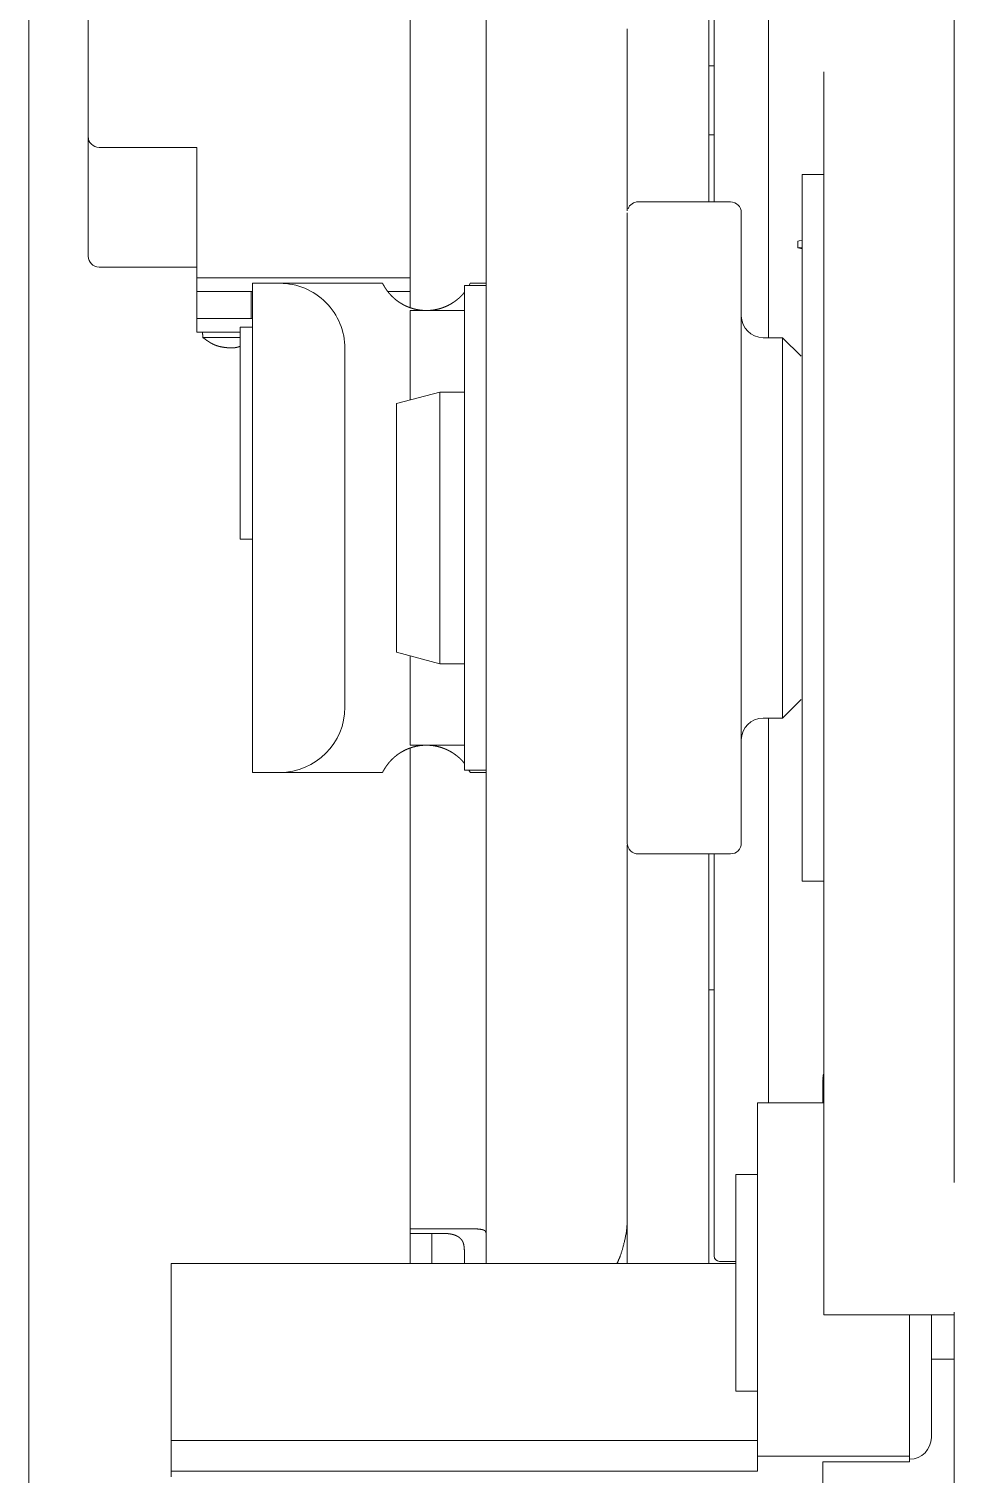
# Model space of a CAD drawing. Header units: millimetres. Extents: x -5 to 111, y -3 to 86.
# Drawn here: x 20.4675 to 20.5527, y 19.0544 to 19.1874 of the extents above; entities that cross this region are included whole.
import ezdxf

# ---------------------------------------------------------------- set-up
doc = ezdxf.new("R2010")
doc.units = ezdxf.units.MM
doc.layers.add('A1I6----E-', color=3, linetype='Continuous', lineweight=25)

# ---------------------------------------------------------------- blocks, each defined once
blk = doc.blocks.new('Gruppe-454')
at = {"layer": 'A1I6----E-', "linetype": 'Continuous', "lineweight": 9}
for p, q in [((-30.3274850868228, -23.32110285796175), (-30.3274850868228, -23.36610285796176)), ((-30.29083939012356, -23.32870890705353), (-30.29083939012357, -23.37275842993974)), ((-30.27033939012356, -23.37210440554046), (-30.27033939012356, -23.33384580237654)), ((-30.26983939012356, -23.3351059992235), (-30.26983939012356, -23.3683312361891)), ((-30.26483939012357, -23.33510599922351), (-30.26483939012357, -23.3683312361891)), ((-30.29783939012356, -23.34091903447031), (-30.29783939012356, -23.38181153478423)), ((-30.24774458999194, -23.35353803733355), (-30.24774458999194, -23.37062695001017)), ((-30.27783939012356, -23.3729293439545), (-30.27783939012356, -23.35619113237896)), ((-30.27033939012356, -23.35960285796175), (-30.26983939012356, -23.35960285796175)), ((-30.25974458999194, -23.45381537708744), (-30.25974458999195, -23.3601469183267)), ((-30.3274850868228, -23.37110285796176), (-30.3274850868228, -23.36610285796176)), ((-30.27033939012356, -23.36592384516336), (-30.26983939012356, -23.36592384516336)), ((-30.3264850868228, -23.36710285796176), (-30.31748508682281, -23.36710285796175)), ((-30.31748508682281, -23.36710285796175), (-30.31748508682281, -23.37910285796175)), ((-30.26983939012356, -23.3683312361891), (-30.26983939012356, -23.37001322870641)), ((-30.26483939012357, -23.3683312361891), (-30.26483939012357, -23.37001322870641)), ((-30.26983939012356, -23.37001322870641), (-30.26983939012356, -23.37210440554046)), ((-30.26483939012357, -23.37001322870641), (-30.26483939012356, -23.38460285796175)), ((-30.25974458999195, -23.36960285796176), (-30.26174458999195, -23.36960285796176)), ((-30.26174458999195, -23.36960285796176), (-30.26174458999195, -23.43460285796176)), ((-30.3274850868228, -23.37710285796176), (-30.3274850868228, -23.37110285796176)), ((-30.24774458999194, -23.37062695001017), (-30.24774458999194, -23.44811311866813)), ((-30.29083939012357, -23.37275842993974), (-30.29083939012356, -23.43144728598377)), ((-30.27683939012356, -23.37210440554046), (-30.27683939012356, -23.37210435395451)), ((-30.26833939012356, -23.37210440554046), (-30.27683939012356, -23.37210440554046)), ((-30.27783939012356, -23.43110275562811), (-30.27783939012356, -23.3731043539545)), ((-30.26733939012356, -23.43110275562811), (-30.26733939012356, -23.37310435395451)), ((-30.26213939012356, -23.37573705075821), (-30.26213939012356, -23.37633674909179)), ((-30.3264850868228, -23.37810285796176), (-30.31748508682281, -23.37810285796175)), ((-30.31748508682281, -23.37910285796175), (-30.29783939012356, -23.37910285796175)), ((-30.31748508682281, -23.38035285796175), (-30.3174850868228, -23.37910285796175)), ((-30.31233939012356, -23.42460285796176), (-30.31233939012356, -23.37960285796176)), ((-30.30983939012356, -23.37960285796176), (-30.31233939012356, -23.37960285796176)), ((-30.30037051899771, -23.37960285796176), (-30.30983939012356, -23.37960285796176)), ((-30.29230826124941, -23.37960285796176), (-30.29241548439891, -23.37980285796176)), ((-30.29083939012356, -23.37960285796176), (-30.29230826124941, -23.37960285796176)), ((-30.3174850868228, -23.38285285796175), (-30.31748508682281, -23.38035285796175)), ((-30.31248508682281, -23.38035285796176), (-30.31748508682281, -23.38035285796175)), ((-30.31233939012356, -23.38035285796176), (-30.31248508682281, -23.38035285796176)), ((-30.31248508682281, -23.38285285796175), (-30.31248508682281, -23.38035285796176)), ((-30.29783939012356, -23.38035285796176), (-30.29988620339288, -23.38035285796176)), ((-30.29083939012356, -23.37980285796176), (-30.29283939012356, -23.37980285796176)), ((-30.29283939012356, -23.37980285796176), (-30.29283939012356, -23.42440285796176)), ((-30.29783939012356, -23.38210285796175), (-30.29783939012356, -23.3903397182407)), ((-30.29783939012356, -23.38210285796175), (-30.29283939012356, -23.38210285796175)), ((-30.3174850868228, -23.38285285796175), (-30.31248508682281, -23.38285285796175)), ((-30.3174850868228, -23.38285285796175), (-30.3174850868228, -23.38410285796175)), ((-30.31248508682281, -23.38285285796175), (-30.31233939012356, -23.38285285796175)), ((-30.3134850868228, -23.38410285796176), (-30.3174850868228, -23.38410285796175)), ((-30.3169600868228, -23.38410285796218), (-30.3169600868228, -23.38431131052935)), ((-30.3169600868228, -23.38431131052935), (-30.31692836331146, -23.38431131052935)), ((-30.31692836331146, -23.38431131052935), (-30.31692836331146, -23.38458131052935)), ((-30.31692836331146, -23.38458131052935), (-30.3134850868228, -23.38458131052935)), ((-30.3134850868228, -23.38362285453225), (-30.31233939012356, -23.38362285453225)), ((-30.3134850868228, -23.38362285453225), (-30.3134850868228, -23.39614280631652)), ((-30.26353939012433, -23.38460285796175), (-30.26533939012356, -23.38460285796175)), ((-30.2618393901228, -23.38630285796099), (-30.26353939012433, -23.38460285796252)), ((-30.26353939012433, -23.38460285796252), (-30.26353939012433, -23.419602857961)), ((-30.30383939012356, -23.38560285796176), (-30.30383939012356, -23.41860285796175)), ((-30.29508939012356, -23.38960285796239), (-30.29908939012372, -23.39067465473088)), ((-30.29283939012356, -23.38960285796175), (-30.29508939012356, -23.38960285796175)), ((-30.29508939012356, -23.38960285796239), (-30.29508939012356, -23.41460285796111)), ((-30.29908939012372, -23.39067465473088), (-30.29908939012372, -23.41353106119263)), ((-30.3134850868228, -23.4031367939357), (-30.3134850868228, -23.39614280631652)), ((-30.3134850868228, -23.4031367939357), (-30.31233939012356, -23.4031367939357)), ((-30.29908939012372, -23.41353106119263), (-30.29508939012356, -23.41460285796111)), ((-30.29783939012356, -23.41386599768281), (-30.29783939012356, -23.42210285796176)), ((-30.29508939012356, -23.41460285796176), (-30.29283939012356, -23.41460285796176)), ((-30.26353939012433, -23.419602857961), (-30.2618393901228, -23.41790285796252)), ((-30.26533939012356, -23.41960285796176), (-30.26353939012433, -23.41960285796176)), ((-30.26483939012356, -23.41960285796176), (-30.26483939012356, -23.43408867524702)), ((-30.29283939012357, -23.42210285796176), (-30.29783939012356, -23.42210285796176)), ((-30.29783939012356, -23.42238277025553), (-30.29783939012356, -23.46660285796176)), ((-30.30983939012356, -23.42460285796175), (-30.31233939012356, -23.42460285796176)), ((-30.30983939012356, -23.42460285796175), (-30.30037051899771, -23.42460285796176)), ((-30.29283939012356, -23.42440285796176), (-30.29083939012356, -23.42440285796176)), ((-30.29083939012356, -23.42460285796176), (-30.29230826124941, -23.42460285796176)), ((-30.29083939012356, -23.43144728598377), (-30.29083939012356, -23.46473947815138)), ((-30.27783939012356, -23.4476755878997), (-30.27783939012356, -23.43127776562811)), ((-30.27683939012356, -23.43210275209937), (-30.26833939012356, -23.43210275209937)), ((-30.27033939012356, -23.46978781297405), (-30.27033939012356, -23.43210275209937)), ((-30.26983939012356, -23.43210275209937), (-30.26983939012356, -23.43408867524702)), ((-30.26983939012356, -23.43408867524702), (-30.26983939012356, -23.43576620305121)), ((-30.26483939012356, -23.43408867524702), (-30.26483939012356, -23.43576620305121)), ((-30.26174458999195, -23.43460285796176), (-30.25974458999194, -23.43460285796176)), ((-30.26983939012356, -23.43576620305121), (-30.26983939012356, -23.46909971557437)), ((-30.26483939012356, -23.43576620305121), (-30.26483939012356, -23.45502168927184)), ((-30.26983939012356, -23.44460285796175), (-30.27033939012356, -23.44460285796175)), ((-30.27783939012356, -23.46978781297405), (-30.27783939012356, -23.44767561774517)), ((-30.24774458999194, -23.44811311866813), (-30.24774458999194, -23.46235508760391)), ((-30.25983939012356, -23.45502168927184), (-30.25983939012356, -23.45287430452024)), ((-30.25974458999194, -23.45791827772283), (-30.25974458999194, -23.45381537708744)), ((-30.25974458999194, -23.45502168927184), (-30.26583939012356, -23.45502168927184)), ((-30.26583939012356, -23.45502168927184), (-30.26583939012356, -23.48751494652985)), ((-30.25974458999194, -23.46064936855118), (-30.25974458999194, -23.45791827772283)), ((-30.25974458999194, -23.46235508760391), (-30.25974458999194, -23.46064936855118)), ((-30.26583939012356, -23.46159988224633), (-30.26783939012356, -23.46159988224633)), ((-30.26783939012356, -23.46159988224633), (-30.26783939012356, -23.48153064064663)), ((-30.25974458999194, -23.46235508760391), (-30.25974458999194, -23.47427058356723)), ((-30.29083939012356, -23.4670202822668), (-30.29083939012356, -23.46473947815138)), ((-30.29783939012356, -23.4670202822668), (-30.29783939012356, -23.46660285796176)), ((-30.29783939012356, -23.46660285796176), (-30.29283939012356, -23.46660285796176)), ((-30.29483939012356, -23.4670202822668), (-30.29783939012356, -23.4670202822668)), ((-30.29783939012356, -23.4670202822668), (-30.29783939012356, -23.46978781297405)), ((-30.29583939012356, -23.4670202822668), (-30.29583939012356, -23.46978781297405)), ((-30.29083939012356, -23.46978781297405), (-30.29083939012356, -23.4670202822668)), ((-30.29283939012356, -23.46978781297405), (-30.29283939012356, -23.46860285796176)), ((-30.26783939012356, -23.46978781297405), (-30.31983939012356, -23.46978781297405)), ((-30.31983939012356, -23.46978781297405), (-30.31983939012356, -23.48448306953231)), ((-30.26933939012356, -23.46959967607754), (-30.26783939012356, -23.46959967607754)), ((-30.26933939012356, -23.46959967607754), (-30.26933939012356, -23.46959971557437)), ((-30.25974458999194, -23.47427058356723), (-30.25974458999194, -23.47450457761166)), ((-30.25974458999194, -23.47450457761166), (-30.24774458999194, -23.47450457761166)), ((-30.25183939012356, -23.48751494652985), (-30.25183939012356, -23.47450457761166)), ((-30.24983939012356, -23.48394391113767), (-30.24983939012356, -23.47450457761166)), ((-30.24774458999194, -23.47427058356723), (-30.24774458999194, -23.48861162756706)), ((-30.24983939012356, -23.47859988224632), (-30.24774458999194, -23.47859988224632)), ((-30.26583939012356, -23.48153064064663), (-30.26783939012356, -23.48153064064663)), ((-30.31983939012356, -23.48607149636836), (-30.31983939012356, -23.48448306953231)), ((-30.31983939012356, -23.48607149636836), (-30.31983939012356, -23.48891153390176)), ((-30.26583939012356, -23.48607149636836), (-30.31983939012356, -23.48607149636836)), ((-30.26583939012356, -23.48751494652985), (-30.26583939012356, -23.48891153390176)), ((-30.25183939012356, -23.48751494652985), (-30.26583939012356, -23.48751494652985)), ((-30.25983939012356, -23.48803866679432), (-30.25183939012356, -23.48803866679432)), ((-30.25983939012356, -23.49200599783972), (-30.25983939012356, -23.48803866679432)), ((-30.25183939012356, -23.48803866679432), (-30.25183939012356, -23.48751494652985)), ((-30.24774458999194, -23.48861162756706), (-30.24774458999194, -23.50148130001132)), ((-30.31983939012356, -23.48891153390176), (-30.31983939012356, -23.48943525416622)), ((-30.31983939012356, -23.48891153390176), (-30.26583939012356, -23.48891153390176))]:
    blk.add_line(p, q, dxfattribs=at)
for points in [[(-30.26213939012356, -23.37573705075821), (-30.26202101945038, -23.37569553824403), (-30.26174458999195, -23.37566196447911)], [(-30.26174458999195, -23.3764118353709), (-30.26187131558619, -23.37639889725788), (-30.2621317492146, -23.37634733635064), (-30.26202101945038, -23.37629523657761), (-30.26174458999195, -23.37626166281268)], [(-30.24983939012356, -23.48576354556383), (-30.24983939012356, -23.48394789969355), (-30.24983939012356, -23.48394391113767)]]:
    blk.add_lwpolyline(points, dxfattribs=at)
at = {"layer": 'A1I6----E-', "linetype": 'Continuous', "lineweight": 9, "flags": 128}
for points in [[(-30.2924190494372, -23.42440285796176), (-30.2923919441673, -23.42444897340939, -0.009145343727106013), (-30.29233648839384, -23.42454740047476), (-30.29231240036906, -23.42459204373684, -0.06384758726439504), (-30.29230829070256, -23.42460272561972), (-30.29230826124941, -23.42460285796176)], [(-30.25974458999194, -23.45230956095548, 0.1063128790731626), (-30.25981705174448, -23.45257445339463), (-30.25981717804785, -23.45257673962826, 0.04164633377107982), (-30.25980919746551, -23.45286112202071), (-30.25980874681808, -23.45286515422945), (-30.2598077438439, -23.45287504592475)]]:
    blk.add_lwpolyline(points, format="xyb", dxfattribs=at)
at = {"layer": 'A1I6----E-', "linetype": 'Continuous', "lineweight": 9}
for centre, radius, start, end in [((-30.32648508682281, -23.36610285796176), 0.001, 180, 270.0000000004169), ((-30.27683939012356, -23.37310435395451), 0.001, 90, 158.8823656359314), ((-30.26833939012356, -23.37310435395451), 0.001, 2.021876066562612e-08, 90), ((-30.3264850868228, -23.37710285796176), 0.001000000000007276, 180, 270), ((-30.30983939012356, -23.38560285796175), 0.006, 359.9999999999653, 90), ((-30.26533939012356, -23.38260285796176), 0.002000000000007276, 180, 270), ((-30.30983939012356, -23.41860285796175), 0.006, 270, 0), ((-30.26533939012356, -23.42160285796176), 0.002, 90, 180), ((-30.27683939188793, -23.43110275386374), 0.000999998235625491, 180.000101091272, 270.0001010914804), ((-30.26833938835919, -23.43110275386374), 0.0009999982356291288, 269.9998989093534, 359.9998989085196), ((-30.26933939012356, -23.46909971557437), 0.0005, 180, 270), ((-30.25183939012356, -23.48580392843095), 0.002000000000003638, 270, 0)]:
    blk.add_arc(centre, radius, start, end, dxfattribs=at)
for points, weights, knots in [([(-30.29283939012356, -23.38041047634789), (-30.29285487927959, -23.38043357108961), (-30.29288127124593, -23.38047209864222), (-30.29290221160153, -23.38050161401747), (-30.29292315195712, -23.38053112939272), (-30.29294594885958, -23.38055923556832), (-30.29294726885971, -23.38056086298923), (-30.29294858885985, -23.38056249041014), (-30.29297006820077, -23.38058897217138), (-30.29299215933865, -23.38061494576166), (-30.29301425047653, -23.38064091935195), (-30.29303732493435, -23.3806660234385), (-30.29304225686962, -23.38067138918667), (-30.2930471888049, -23.38067675493485), (-30.29308012713327, -23.38071259051775), (-30.2931142170283, -23.38074733244535), (-30.29311557444613, -23.38074871582631), (-30.29311693186395, -23.38075009920727), (-30.29315373659461, -23.38078760789679), (-30.29319161632186, -23.38082403064042), (-30.29319282381715, -23.38082519169132), (-30.29319403131242, -23.3808263527422), (-30.29323432603023, -23.38086509758761), (-30.29327564928638, -23.38090274351475), (-30.29327669118879, -23.38090369269896), (-30.2932777330912, -23.38090464188317), (-30.29332114015217, -23.38094418617873), (-30.29336555430723, -23.38098259590515), (-30.29338451591665, -23.38099899406086), (-30.29340347752607, -23.38101539221657), (-30.29348581489997, -23.38108659825442), (-30.293572558418, -23.38115236530579), (-30.29360240463287, -23.38117499405767), (-30.29363225084774, -23.38119762280955), (-30.29370560970348, -23.38125324190068), (-30.29378166169622, -23.3813051177083), (-30.29378188958575, -23.38130527315398), (-30.29378211747528, -23.38130542859966), (-30.29385771368895, -23.38135699351593), (-30.29393475314045, -23.38140637621555), (-30.29401179259195, -23.38145575891517), (-30.29409127795557, -23.38150109990193), (-30.29409165423432, -23.38150131454332), (-30.29409203051307, -23.38150152918473), (-30.29417226843418, -23.38154729945428), (-30.2942538564293, -23.38159061735604), (-30.29425746443023, -23.38159253296911), (-30.29426107243116, -23.38159444858218), (-30.29434987642814, -23.38164159771008), (-30.29444136021161, -23.38168330990855), (-30.29445738397153, -23.3816906159712), (-30.29447340773145, -23.38169792203385), (-30.29459693903477, -23.38175424635763), (-30.29472376481322, -23.3818026987494), (-30.29472438563669, -23.38180293592817), (-30.29472500646016, -23.38180317310694), (-30.29485219064044, -23.3818517624222), (-30.2949820392274, -23.38189270239947), (-30.29499774147424, -23.38189765316284), (-30.29501344372109, -23.38190260392622), (-30.29511188781435, -23.38193364237673), (-30.29521200170147, -23.38195877869535), (-30.29531211558859, -23.38198391501397), (-30.29541293757661, -23.38200604082785), (-30.29541344294699, -23.38200615173353), (-30.29541394831737, -23.38200626263921), (-30.29551578104614, -23.38202861026445), (-30.29561879213741, -23.38204467376589), (-30.29564138044954, -23.38204819617672), (-30.29566396876166, -23.38205171858756), (-30.29574420059481, -23.38206422990213), (-30.2958248841756, -23.3820733863116), (-30.29590556775639, -23.38208254272108), (-30.29598650280266, -23.38208911526468), (-30.29599878285107, -23.38209011249836), (-30.29601106289948, -23.38209110973203), (-30.29611655804256, -23.382099676743), (-30.29622238338295, -23.3821015783799), (-30.29624004267495, -23.38210189570995), (-30.29625770196694, -23.38210221304001), (-30.2963987825383, -23.38210475216374), (-30.29653974571095, -23.38209846259127), (-30.29668060125483, -23.3820921806104), (-30.29682078735407, -23.38207709402338), (-30.29696092917757, -23.38206201220124), (-30.29709983100236, -23.38203806486056), (-30.2971001391368, -23.3820380117367), (-30.29710044727124, -23.38203795861285), (-30.29723910288691, -23.3820140537198), (-30.29737599315888, -23.38198152869701), (-30.2973766839002, -23.3819813645774), (-30.29737737464154, -23.38198120045779), (-30.29751288343084, -23.38194900367422), (-30.29764616739749, -23.38190857288041), (-30.29765518191928, -23.38190583838592), (-30.29766419644107, -23.38190310389143), (-30.29777945136413, -23.3818681420866), (-30.29789236635006, -23.38182623467627), (-30.29790618751843, -23.3818211050704), (-30.29792000868681, -23.38181597546453), (-30.29800528133597, -23.38178432726594), (-30.29808900759147, -23.38174878929595), (-30.29809743029265, -23.38174521424413), (-30.29810585299382, -23.38174163919232), (-30.29817273384696, -23.38171325132595), (-30.29823854049731, -23.38168245515338), (-30.29830434714765, -23.38165165898081), (-30.29836921215974, -23.38161892597483), (-30.2983803524145, -23.38161330423803), (-30.29839149266926, -23.38160768250123), (-30.29847863819087, -23.38156370602165), (-30.29856313415061, -23.38151483163695), (-30.29857779309447, -23.38150635257045), (-30.29859245203835, -23.38149787350394), (-30.29869954676593, -23.38143592747798), (-30.29880308346202, -23.38136820197782), (-30.29881253792423, -23.38136201761801), (-30.29882199238643, -23.3813558332582), (-30.29890662015811, -23.38130047647765), (-30.29898815611099, -23.38124065907819), (-30.29900120869385, -23.38123108328328), (-30.29901426127671, -23.38122150748836), (-30.29906969206387, -23.38118084167873), (-30.29912359715231, -23.38113817410699), (-30.29917750224074, -23.38109550653525), (-30.29923028999291, -23.38105146413002), (-30.29923586111621, -23.38104681597472), (-30.29924143223951, -23.38104216781942), (-30.29930536223828, -23.38098882910359), (-30.29936660666203, -23.3809324271186), (-30.29937745907688, -23.38092243277623), (-30.29938831149174, -23.38091243843385), (-30.29946244114379, -23.38084417002236), (-30.29953337371673, -23.38077258544711), (-30.29960430628968, -23.38070100087184), (-30.29967212513065, -23.38062645970114), (-30.29967600581121, -23.3806221943603), (-30.29967988649177, -23.38061792901946), (-30.29974852074102, -23.38054249161569), (-30.29981318899793, -23.38046362794466), (-30.29981909296796, -23.38045642798641), (-30.29982499693799, -23.38044922802816), (-30.29987785725485, -23.38038476427364), (-30.29992811582986, -23.38031825213652), (-30.29993051694767, -23.38031507450013), (-30.29993291806548, -23.38031189686374), (-30.29997837440488, -23.38025173999941), (-30.30002160837551, -23.38018996661597), (-30.30002372014242, -23.3801869492899), (-30.30002583190933, -23.38018393196382), (-30.30006484234614, -23.38012819323253), (-30.30010204580847, -23.3800712325203), (-30.30010319416334, -23.38006947432073), (-30.30010434251821, -23.38006771612116), (-30.30013924927079, -23.38001427180807), (-30.3001727313403, -23.37995992360665), (-30.30017445426159, -23.37995712695536), (-30.30017617718286, -23.37995433030407), (-30.30020621340982, -23.37990557540523), (-30.30023491866203, -23.37985602519245), (-30.30023520286908, -23.37985553460209), (-30.30023548707613, -23.37985504401173), (-30.30026362391423, -23.37980647497967), (-30.30029053353871, -23.37975721541569), (-30.30031744316318, -23.3797079558517), (-30.30034274645107, -23.37965785219758), (-30.30035660992721, -23.37963040079218), (-30.30037047340335, -23.37960294938678), (-30.30037049620053, -23.37960290367427), (-30.30037051899771, -23.37960285796176)], [1, 1, 1, 1, 0.9994813504852386, 1, 1, 1, 0.9999319918875391, 1, 0.9998147421031793, 1, 1, 1, 0.9998669150950068, 1, 1, 1, 0.9998943043642567, 1, 1, 1, 0.9999093703864614, 1, 1, 1, 0.9999165591574418, 1, 1, 1, 0.9994830125351897, 1, 1, 1, 0.9996863055810498, 1, 1, 1, 0.9998978150088104, 1, 0.9996667904730377, 1, 1, 1, 0.9998851924978964, 1, 1, 1, 0.9995455891295503, 1, 1, 1, 0.9995060408529025, 1, 1, 1, 0.9995574601763676, 1, 1, 1, 0.9995585053455117, 1, 0.9998877825074284, 1, 1, 1, 0.9995297732531885, 1, 1, 1, 0.9997827330670225, 1, 0.9998722255959234, 1, 1, 1, 0.9995029363943454, 1, 1, 1, 0.999510434063215, 1, 0.9995096242591676, 1, 0.9994956809471913, 1, 1, 1, 0.9995110199858998, 1, 1, 1, 0.999531130304265, 1, 1, 1, 0.9995370098018743, 1, 1, 1, 0.9997352244549336, 1, 1, 1, 0.9998353256025894, 1, 0.9998901702097726, 1, 1, 1, 0.9995931061721249, 1, 1, 1, 0.9996237684681153, 1, 1, 1, 0.9996398750918338, 1, 1, 1, 0.9998324438413223, 1, 0.9999169871020054, 1, 1, 1, 0.999700694904065, 1, 1, 1, 0.9997388060597406, 1, 0.9997730495170587, 1, 1, 1, 0.9996698428357188, 1, 1, 1, 0.9998027635504348, 1, 1, 1, 0.9998339376599005, 1, 1, 1, 0.9998714870831569, 1, 1, 1, 0.9999126681973501, 1, 1, 1, 0.9999083573300691, 1, 1, 1, 0.9999213266854786, 1, 0.999869350818009, 1, 1, 1, 1, 1], [0, 0, 0, 1, 2, 2, 3, 3, 4, 4, 5, 5, 6, 6, 7, 7, 8, 8, 9, 9, 10, 10, 11, 11, 12, 12, 13, 13, 14, 14, 15, 15, 16, 16, 17, 17, 18, 18, 19, 19, 20, 20, 21, 21, 22, 22, 23, 23, 24, 24, 25, 25, 26, 26, 27, 27, 28, 28, 29, 29, 30, 30, 31, 31, 32, 32, 33, 33, 34, 34, 35, 35, 36, 36, 37, 37, 38, 38, 39, 39, 40, 40, 41, 41, 42, 42, 43, 43, 44, 44, 45, 45, 46, 46, 47, 47, 48, 48, 49, 49, 50, 50, 51, 51, 52, 52, 53, 53, 54, 54, 55, 55, 56, 56, 57, 57, 58, 58, 59, 59, 60, 60, 61, 61, 62, 62, 63, 63, 64, 64, 65, 65, 66, 66, 67, 67, 68, 68, 69, 69, 70, 70, 71, 71, 72, 72, 73, 73, 74, 74, 75, 75, 76, 76, 77, 77, 78, 78, 79, 79, 80, 80, 81, 81, 82, 82, 83, 83, 84, 84, 85, 85, 85]), ([(-30.31692836331146, -23.38458131052935), (-30.31679969202713, -23.38467812655622), (-30.31671163599514, -23.38474302446277), (-30.31668954454886, -23.38475930601195), (-30.31666745310259, -23.38477558756114), (-30.31662357996314, -23.38480792236932), (-30.31657918438611, -23.38483953605189), (-30.31657911548831, -23.38483958511338), (-30.3165790465905, -23.38483963417487), (-30.31653478880908, -23.38487114973445), (-30.3164900434466, -23.3849019691155), (-30.31648996568099, -23.38490202267833), (-30.31648988791538, -23.38490207624115), (-30.31644529808412, -23.38493278849655), (-30.3164001244311, -23.38496263538511), (-30.31640004235522, -23.38496268961384), (-30.31639996027934, -23.38496274384257), (-30.31635495077808, -23.38499248227368), (-30.31630927073061, -23.38502118005673), (-30.31630635254687, -23.38502301336051), (-30.31630343436312, -23.3850248466643), (-30.31626359068315, -23.38504987783977), (-30.31622309017986, -23.3850738317082), (-30.31622302431887, -23.38507387066143), (-30.31622295845788, -23.38507390961466), (-30.31618258967658, -23.38509778557663), (-30.31614169388626, -23.38512074716189), (-30.31610079809595, -23.38514370874716), (-30.31605916071032, -23.38516529643303), (-30.31605397939123, -23.38516798278539), (-30.31604879807215, -23.38517066913774), (-30.31600584042583, -23.38519294133761), (-30.31596208272264, -23.38521359741844), (-30.31591833541789, -23.38523424859063), (-30.31587393032999, -23.38525344457337), (-30.31582953564052, -23.38527263564746), (-30.31578441901539, -23.38529006194697), (-30.31578206512307, -23.38529097113804), (-30.31577971123074, -23.38529188032911), (-30.31572988682096, -23.38531112501077), (-30.31567938213958, -23.38532850622878), (-30.31567933166507, -23.38532852359961), (-30.31567928119057, -23.38532854097045), (-30.31562867556018, -23.38534595693012), (-30.31557749330027, -23.38536159731855), (-30.31557741705137, -23.38536162061886), (-30.31557734080247, -23.38536164391917), (-30.31552600604475, -23.38537733090821), (-30.31547418730362, -23.38539133651575), (-30.31547409068724, -23.38539136262929), (-30.31547399407086, -23.38539138874284), (-30.31542198209698, -23.38540544657747), (-30.31536956802416, -23.38541792187758), (-30.31536945639257, -23.3854179484475), (-30.31536934476097, -23.38541797501741), (-30.31531670742496, -23.38543050345736), (-30.31526373959468, -23.38544155152981), (-30.31526361806978, -23.38544157687757), (-30.31526349654487, -23.38544160222533), (-30.31521028566479, -23.38545270099331), (-30.31515680622615, -23.38546242365003), (-30.31515667962074, -23.38546244666712), (-30.31515655301533, -23.38546246968421), (-30.31510282036587, -23.3854722383751), (-30.31504887222003, -23.3854807367573), (-30.31504874499875, -23.3854807567983), (-30.31504861777747, -23.38548077683931), (-30.31499441518908, -23.38548931530352), (-30.31494004183222, -23.38549668849979), (-30.31493991801308, -23.38549670529004), (-30.31493979419395, -23.38549672208031), (-30.31488517319881, -23.3855041288571), (-30.3148304191447, -23.38551047763728), (-30.31481745283664, -23.38551198109198), (-30.31480448652857, -23.38551348454667), (-30.31475102736453, -23.38551968318323), (-30.31469743127285, -23.38552455804438), (-30.31464383518117, -23.38552943290554), (-30.31460220836033, -23.38553281555957), (-30.31456058539091, -23.38553619790063), (-30.31451889412509, -23.38553859585165), (-30.31447720671068, -23.38554099348969), (-30.31443557633485, -23.3855428256246), (-30.31443553771391, -23.38554282732429), (-30.31443549909297, -23.38554282902398), (-30.31439394595902, -23.3855446577595), (-30.31435235592881, -23.38554518368927), (-30.3143453757115, -23.38554527195812), (-30.31433839549419, -23.38554536022697), (-30.31431076589861, -23.38554570961904), (-30.31428313445724, -23.38554556793367), (-30.31428309543732, -23.38554556773359), (-30.31428305641739, -23.38554556753351), (-30.31425550301587, -23.38554542624831), (-30.31422795728497, -23.38554476096195), (-30.31422791467704, -23.38554475993288), (-30.31422787206911, -23.38554475890381), (-30.31420041155407, -23.3855440956756), (-30.31417297034871, -23.38554287092793), (-30.31417292534735, -23.38554286891944), (-30.31417288034598, -23.38554286691095), (-30.31414552914336, -23.38554164618026), (-30.31411821127776, -23.38553982610149), (-30.3141181651858, -23.38553982303057), (-30.31411811909383, -23.38553981995964), (-30.31409089341216, -23.38553800602271), (-30.31406371770084, -23.38553555473241), (-30.31403654198953, -23.38553310344211), (-30.31400943534219, -23.38552997969763), (-30.31400521919824, -23.38552949383317), (-30.31400100305428, -23.38552900796871), (-30.3139656926891, -23.38552493883551), (-30.31393059558406, -23.38551931985398), (-30.31392636628153, -23.38551864275047), (-30.31392213697899, -23.38551796564697), (-30.31389549847903, -23.38551370087244), (-30.31386899577054, -23.38550866059231), (-30.31386896452458, -23.38550865464997), (-30.31386893327863, -23.38550864870761), (-30.31384249306204, -23.38550362031218), (-30.31381621967825, -23.38549778257993), (-30.31381619652235, -23.38549777743488), (-30.31381617336646, -23.38549777228982), (-30.31378994629445, -23.38549194484768), (-30.31376392099356, -23.38548527385812), (-30.31376390771997, -23.38548527045574), (-30.31376389444637, -23.38548526705335), (-30.31373789569267, -23.38547860286856), (-30.31371213736215, -23.38547106264566), (-30.3136863805972, -23.38546352288105), (-30.31366090656956, -23.38545507699997), (-30.31363542218799, -23.38544662762524), (-30.31361026643934, -23.38543724498452), (-30.31358509877117, -23.38542785839186), (-30.31356030970022, -23.38541751326721), (-30.3135594320493, -23.38541714700064), (-30.31355855439838, -23.38541678073406), (-30.31353201002558, -23.38540570307626), (-30.3135059964426, -23.38539343067918), (-30.31349558176776, -23.38538851736043), (-30.31348516709292, -23.38538360404168), (-30.31348512695786, -23.38538358492697), (-30.3134850868228, -23.38538356581226)], [1, 1, 1, 1, 1, 0.9999666299783241, 1, 1, 1, 0.9999694099185643, 1, 1, 1, 0.9999535334075017, 1, 1, 1, 0.9999341705241258, 1, 1, 1, 0.9999101161716706, 1, 1, 1, 0.9999367039553978, 1, 0.9998614736153506, 1, 1, 1, 0.9998263752545471, 1, 0.9998637764720117, 1, 0.9998057030332503, 1, 1, 1, 0.9998275569284636, 1, 1, 1, 0.9998478910079408, 1, 1, 1, 0.9998671847080467, 1, 1, 1, 0.9998851888901186, 1, 1, 1, 0.9999017630765166, 1, 1, 1, 0.9999168288146699, 1, 1, 1, 0.9999304228381193, 1, 1, 1, 0.9999424140084066, 1, 1, 1, 0.9999532187788432, 1, 1, 1, 0.9999235578608561, 1, 1, 1, 0.9999302056061411, 1, 1, 1, 1, 1, 0.9998772571299746, 1, 1, 1, 0.9999605173587806, 1, 1, 1, 0.9999547815667263, 1, 1, 1, 0.9999477009689421, 1, 1, 1, 0.999939909507542, 1, 1, 1, 0.9999313776124192, 1, 0.9999232765705308, 1, 1, 1, 0.9997578117163309, 1, 1, 1, 0.9998935347986999, 1, 1, 1, 0.999882156273417, 1, 1, 1, 0.9998697157010171, 1, 1, 1, 0.9998567867854304, 1, 0.9998436225856421, 1, 0.9998302222973853, 1, 0.9998159757002183, 1, 1, 1, 0.9997417317141568, 1, 1, 1, 1, 1], [0, 0, 0, 1, 1, 2, 2, 3, 3, 4, 4, 5, 5, 6, 6, 7, 7, 8, 8, 9, 9, 10, 10, 11, 11, 12, 12, 13, 13, 14, 14, 15, 15, 16, 16, 17, 17, 18, 18, 19, 19, 20, 20, 21, 21, 22, 22, 23, 23, 24, 24, 25, 25, 26, 26, 27, 27, 28, 28, 29, 29, 30, 30, 31, 31, 32, 32, 33, 33, 34, 34, 35, 35, 36, 36, 37, 37, 38, 38, 39, 39, 40, 40, 41, 41, 42, 42, 43, 43, 44, 44, 45, 45, 46, 46, 47, 47, 48, 48, 49, 49, 50, 50, 51, 51, 52, 52, 53, 53, 54, 54, 55, 55, 56, 56, 57, 57, 58, 58, 59, 59, 60, 60, 61, 61, 62, 62, 63, 63, 64, 64, 65, 65, 66, 66, 67, 67, 68, 68, 69, 69, 70, 70, 71, 71, 71]), ([(-30.30037051899771, -23.42460285796176), (-30.30036380351194, -23.42458802694039), (-30.30035334047112, -23.42456575196309), (-30.30034287743029, -23.4245434769858), (-30.30033142377266, -23.42452169480126), (-30.30033135544331, -23.42452156485478), (-30.30033128711397, -23.42452143490831), (-30.30031969679764, -23.42449939283082), (-30.30030264146328, -23.4244680725215), (-30.30028904933643, -23.42444387330814), (-30.30027545720958, -23.42441967409478), (-30.30026151627984, -23.42439567412983), (-30.30025893165532, -23.42439122457739), (-30.3002563470308, -23.42438677502495), (-30.30023723685202, -23.42435387595513), (-30.30021778247838, -23.42432119898754), (-30.30019832810473, -23.42428852201995), (-30.30017845774237, -23.42425609632698), (-30.30017246111271, -23.4242463106538), (-30.30016646448306, -23.42423652498062), (-30.30013460086138, -23.42418452794129), (-30.30010088893609, -23.42413370974987), (-30.30009167909881, -23.42411982661297), (-30.30008246926152, -23.42410594347607), (-30.30003033766166, -23.42402735901086), (-30.29997470506227, -23.42395121286347), (-30.29996482527424, -23.42393769007641), (-30.29995494548622, -23.42392416728935), (-30.29990004518454, -23.42384902346164), (-30.29984126895785, -23.42377687089312), (-30.29983852134361, -23.42377349797458), (-30.29983577372936, -23.42377012505603), (-30.29978249273116, -23.42370471832461), (-30.29972724651381, -23.42364096284837), (-30.29967200029646, -23.42357720737212), (-30.29961394503592, -23.4235159987779), (-30.2996071487278, -23.42350883332103), (-30.29960035241969, -23.42350166786415), (-30.29952870454292, -23.42342612835619), (-30.29945351458568, -23.42335411373378), (-30.29945112886077, -23.42335182876004), (-30.29944874313588, -23.42334954378629), (-30.29936878172883, -23.4232729592164), (-30.29928501151525, -23.42320056049903), (-30.29927963964446, -23.42319591783981), (-30.29927426777367, -23.42319127518059), (-30.29919176414188, -23.42311997111122), (-30.29910550669113, -23.42305325700657), (-30.29901924924039, -23.42298654290191), (-30.29893012144668, -23.42292371491488), (-30.29892163977397, -23.422917736012), (-30.29891315810126, -23.42291175710912), (-30.29883248281117, -23.42285488746309), (-30.29874870131339, -23.42280270202737), (-30.29873545285641, -23.42279444988915), (-30.29872220439943, -23.42278619775092), (-30.29866491981561, -23.42275051659165), (-30.29860662775363, -23.42271650623765), (-30.29854833569164, -23.42268249588363), (-30.29848907007088, -23.42265021191135), (-30.29847331261598, -23.42264162829693), (-30.29845755516107, -23.4226330446825), (-30.2983667746305, -23.42258359348137), (-30.29827315693456, -23.42253974997521), (-30.29825231087134, -23.42252998724293), (-30.29823146480811, -23.42252022451066), (-30.29814509990997, -23.42247977767093), (-30.2980568923229, -23.42244352489093), (-30.29804804043671, -23.42243988681972), (-30.29803918855053, -23.42243624874852), (-30.29796868473583, -23.42240727211093), (-30.29789711363973, -23.42238104213539), (-30.29782554254362, -23.42235481215986), (-30.29775320645038, -23.42233077213016), (-30.29774083709482, -23.42232666132376), (-30.29772846773925, -23.42232255051735), (-30.29763139293488, -23.42229028887485), (-30.29753254644231, -23.42226395064927), (-30.29749925841918, -23.42225508086099), (-30.29746597039605, -23.4222462110727), (-30.29736566989446, -23.42221948541793), (-30.29726393222573, -23.42219889663451), (-30.297162194557, -23.42217830785109), (-30.29705987413471, -23.42216084410509), (-30.29705732271087, -23.42216040863564), (-30.29705477128703, -23.42215997316619), (-30.29694734801706, -23.4221416384813), (-30.29683894258396, -23.42213049479807), (-30.29681933825276, -23.42212847954431), (-30.29679973392156, -23.42212646429055), (-30.2966594226916, -23.42211204080776), (-30.29651848316058, -23.42210644378103), (-30.29637750141507, -23.42210084771214), (-30.29623644495449, -23.42210404825708), (-30.29623196956371, -23.42210414980287), (-30.29622749417292, -23.42210425134866), (-30.29609534627942, -23.42210724975987), (-30.29596364500924, -23.42211851171627), (-30.29594724284037, -23.42211991428825), (-30.29593084067149, -23.42212131686022), (-30.29583194373907, -23.42212977367267), (-30.29573366927438, -23.42214371105086), (-30.29572070842724, -23.42214554917055), (-30.2957077475801, -23.42214738729023), (-30.29563539480969, -23.42215764842905), (-30.29556343490077, -23.42217037579578), (-30.29549147499186, -23.42218310316251), (-30.29541995363497, -23.42219810015767), (-30.29540388463304, -23.42220146959519), (-30.29538781563112, -23.42220483903273), (-30.29528415627039, -23.42222657490294), (-30.29518203160336, -23.42225465093376), (-30.29514814319441, -23.42226396750773), (-30.29511425478545, -23.4222732840817), (-30.2950139276589, -23.42230086593415), (-30.29491545303357, -23.42233446711086), (-30.29489861970778, -23.42234021092104), (-30.294881786382, -23.42234595473121), (-30.29481697840825, -23.42236806828758), (-30.29475286789377, -23.42239212914317), (-30.2946887573793, -23.42241618999876), (-30.29462540574866, -23.42244218333893), (-30.29462385338035, -23.42244282027972), (-30.29462230101205, -23.42244345722051), (-30.29455584464479, -23.42247072444225), (-30.29449036702682, -23.42250026478203), (-30.29447614596066, -23.42250668064044), (-30.29446192489451, -23.42251309649886), (-30.29436800514423, -23.42255546855546), (-30.29427676407082, -23.42260333688736), (-30.29426395071689, -23.42261005923131), (-30.29425113736296, -23.42261678157527), (-30.29413944641856, -23.42267537864122), (-30.2940312676458, -23.42274023106076), (-30.29403005088106, -23.42274096050273), (-30.29402883411633, -23.4227416899447), (-30.29392308887303, -23.42280508348031), (-30.29382094006185, -23.42287412272433), (-30.29381959129894, -23.42287503431175), (-30.29381824253603, -23.42287594589918), (-30.29371879125067, -23.42294316196835), (-30.29362293741497, -23.42301541569004), (-30.29361003018549, -23.42302514503848), (-30.29359712295601, -23.42303487438692), (-30.29352708357928, -23.42308766941174), (-30.29345969701327, -23.42314381101537), (-30.29344766990301, -23.42315383113208), (-30.29343564279276, -23.4231638512488), (-30.29339231044725, -23.423199952619), (-30.29334985666791, -23.42323708316865), (-30.29334915556959, -23.42323769635707), (-30.29334845447126, -23.4232383095455), (-30.29330740288856, -23.4232742137183), (-30.29326724045448, -23.42331110980149), (-30.29326641827967, -23.42331186511004), (-30.29326559610487, -23.42331262041859), (-30.29322707802039, -23.42334800588467), (-30.29318947175602, -23.4233843589165), (-30.29318853648336, -23.4233852630211), (-30.2931876012107, -23.42338616712571), (-30.29315186549166, -23.42342071194833), (-30.2931170798227, -23.42345621326691), (-30.29311604161892, -23.42345727282978), (-30.29311500341514, -23.42345833239264), (-30.29308229415374, -23.42349171458548), (-30.29305059288347, -23.42352605546556), (-30.29304601012518, -23.42353101980774), (-30.29304142736689, -23.42353598414991), (-30.29301889161322, -23.42356039634564), (-30.29299720167384, -23.42358556303045), (-30.29297551173447, -23.42361072971526), (-30.29295201594008, -23.42363910392753), (-30.292951648815, -23.42363954727856), (-30.29295128168993, -23.42363999062959), (-30.29292852014568, -23.42366747813979), (-30.29290723277889, -23.42369612249576), (-30.2928859454121, -23.42372476685173), (-30.29285716997851, -23.42376460240062), (-30.29283972397918, -23.42378919236335), (-30.29283955705138, -23.42378942738847), (-30.29283939012357, -23.4237896624136)], [1, 1, 1, 0.9997473125210801, 1, 1, 1, 1, 1, 1, 0.9999738161297865, 1, 1, 1, 1, 1, 0.9999795862719063, 1, 1, 1, 0.999838453901325, 1, 1, 1, 0.9997441208473676, 1, 1, 1, 0.9996539721689508, 1, 1, 1, 0.9998842700761349, 1, 0.9997474473299243, 1, 1, 1, 0.9997119973658409, 1, 1, 1, 0.9996733671152652, 1, 1, 1, 0.9996303393459609, 1, 0.9997546105413695, 1, 1, 1, 0.9995946081464794, 1, 1, 1, 0.9998955247456932, 1, 0.9998921869343236, 1, 1, 1, 0.9995379125379684, 1, 1, 1, 0.9997115306435755, 1, 1, 1, 0.9998131797447334, 1, 0.9998842299173866, 1, 1, 1, 0.9995432761339648, 1, 1, 1, 0.9995390043830193, 1, 0.9998827544347032, 1, 1, 1, 0.9994454138946225, 1, 1, 1, 0.9995079211868827, 1, 0.9995139639779427, 1, 1, 1, 0.9995099143130628, 1, 1, 1, 0.9996139163653196, 1, 1, 1, 0.9998540069011677, 1, 0.9998749143076895, 1, 1, 1, 0.9995257163605579, 1, 1, 1, 0.9995419355522936, 1, 1, 1, 0.999885940709278, 1, 0.9998850881630851, 1, 1, 1, 0.9998516102365232, 1, 1, 1, 0.9995597271922828, 1, 1, 1, 0.9995955364861757, 1, 1, 1, 0.9996314617076113, 1, 1, 1, 0.9996675069920625, 1, 1, 1, 0.999703625000202, 1, 1, 1, 0.9999280433000055, 1, 1, 1, 0.9999254231019123, 1, 1, 1, 0.9999192335168974, 1, 1, 1, 0.9999080324398482, 1, 1, 1, 0.999889251469373, 1, 1, 1, 0.9998545104371536, 1, 1, 1, 1, 1, 0.9996553121421189, 1, 1, 1, 1, 1, 1], [0, 0, 0, 1, 1, 2, 2, 3, 3, 4, 5, 5, 6, 6, 7, 7, 8, 8, 9, 9, 10, 10, 11, 11, 12, 12, 13, 13, 14, 14, 15, 15, 16, 16, 17, 17, 18, 18, 19, 19, 20, 20, 21, 21, 22, 22, 23, 23, 24, 24, 25, 25, 26, 26, 27, 27, 28, 28, 29, 29, 30, 30, 31, 31, 32, 32, 33, 33, 34, 34, 35, 35, 36, 36, 37, 37, 38, 38, 39, 39, 40, 40, 41, 41, 42, 42, 43, 43, 44, 44, 45, 45, 46, 46, 47, 47, 48, 48, 49, 49, 50, 50, 51, 51, 52, 52, 53, 53, 54, 54, 55, 55, 56, 56, 57, 57, 58, 58, 59, 59, 60, 60, 61, 61, 62, 62, 63, 63, 64, 64, 65, 65, 66, 66, 67, 67, 68, 68, 69, 69, 70, 70, 71, 71, 72, 72, 73, 73, 74, 74, 75, 75, 76, 76, 77, 77, 78, 78, 79, 79, 80, 80, 81, 81, 82, 82, 83, 83, 84, 84, 85, 85, 86, 86, 87, 87, 88, 88, 89, 90, 90, 91, 91, 91]), ([(-30.29283939012356, -23.46860285796176), (-30.29284912359168, -23.46846224369503), (-30.29285400254974, -23.46840096805091), (-30.29285677145375, -23.46837052620056), (-30.29285954035775, -23.46834008435022), (-30.29286289797851, -23.46830970179823), (-30.29286456475186, -23.46829461944334), (-30.2928662315252, -23.46827953708846), (-30.29286952279298, -23.46824975495361), (-30.29287355444676, -23.46822006398247), (-30.29287406961022, -23.46821627007947), (-30.29287458477368, -23.46821247617646), (-30.29287758610054, -23.46819037301132), (-30.29288113451019, -23.46816835105271), (-30.29288468291983, -23.4681463290941), (-30.29288849198231, -23.46812459236511), (-30.2928885027399, -23.46812453097601), (-30.2928885134975, -23.46812446958689), (-30.29289230104478, -23.46810285563612), (-30.2928967604986, -23.4680813702538), (-30.29290121995242, -23.46805988487147), (-30.29290599040523, -23.46803872313761), (-30.29290600429718, -23.4680386615129), (-30.29290601818914, -23.46803859988819), (-30.29291076085805, -23.46801756140375), (-30.29291630158647, -23.46799671887356), (-30.29292184231489, -23.46797587634337), (-30.29292974152596, -23.46794848456238), (-30.29293605988262, -23.46792823714947), (-30.29294237823927, -23.46790798973656), (-30.29294965961701, -23.46788806836867), (-30.2929510978648, -23.46788413341784), (-30.29295253611259, -23.46788019846701), (-30.2929599260517, -23.46785998008236), (-30.29296817253713, -23.46784009567249), (-30.29296844587886, -23.46783943657488), (-30.29296871922058, -23.46783877747727), (-30.29297641902257, -23.46782021126262), (-30.29298482518409, -23.46780195399761), (-30.29299323134561, -23.46778369673261), (-30.29300233765259, -23.4677657784054), (-30.29300459647599, -23.46776133375655), (-30.29300685529939, -23.46775688910771), (-30.29302043285149, -23.46773017278659), (-30.29303605957094, -23.4677046009784), (-30.29303866469615, -23.46770033791076), (-30.29304126982136, -23.4676960748431), (-30.29305168629039, -23.46767902917021), (-30.29306276615429, -23.46766240706421), (-30.29307384601818, -23.46764578495822), (-30.29308557135607, -23.46762961170119), (-30.2930855831724, -23.46762959540242), (-30.29308559498874, -23.46762957910365), (-30.29309734395929, -23.46761337324907), (-30.29310971964536, -23.467597640785), (-30.29310974101687, -23.4675976136167), (-30.29310976238836, -23.4675975864484), (-30.29312218081743, -23.46758179964774), (-30.29313520557979, -23.4675665092579), (-30.29313523728029, -23.46756647204317), (-30.2931352689808, -23.46756643482844), (-30.29314835714416, -23.46755107000914), (-30.29316202981332, -23.46753622292827), (-30.29316207256673, -23.46753617650256), (-30.29316211532015, -23.46753613007685), (-30.29317587349613, -23.46752119014457), (-30.29319019311437, -23.46750678745325), (-30.29319024752661, -23.46750673272534), (-30.29319030193886, -23.46750667799743), (-30.29320473038159, -23.4674921658503), (-30.29321969693756, -23.4674782093258), (-30.29322096465661, -23.46747702715991), (-30.29322223237566, -23.46747584499402), (-30.29323973436973, -23.46745952413773), (-30.29325800948659, -23.46744407388691), (-30.29325925219123, -23.46744302327265), (-30.29326049489587, -23.46744197265839), (-30.29327674727189, -23.46742823248436), (-30.29329348525219, -23.46741508820331), (-30.29331022323249, -23.46740194392227), (-30.29332741133674, -23.46738939397482), (-30.29332751700669, -23.46738931681958), (-30.29332762267664, -23.46738923966434), (-30.29334502212079, -23.46737653540641), (-30.29336284245194, -23.46736442860569), (-30.29336295821233, -23.46736434996025), (-30.29336307397272, -23.46736427131479), (-30.29338112582466, -23.46735200722318), (-30.29339957034271, -23.46734034201614), (-30.29339969570609, -23.46734026273026), (-30.29339982106946, -23.46734018344439), (-30.29341851631425, -23.46732835966561), (-30.29343757709735, -23.46731713467247), (-30.29343771152077, -23.46731705550983), (-30.29343784594418, -23.46731697634719), (-30.29345717557411, -23.46730559302878), (-30.29347684477009, -23.4672948070536), (-30.2934769876789, -23.46729472868685), (-30.29347713058771, -23.46729465032011), (-30.29349708560132, -23.46728370761143), (-30.29351735540222, -23.4672733596352), (-30.2935175062025, -23.46727328264985), (-30.29351765700279, -23.4672732056645), (-30.29353822840426, -23.46726270371756), (-30.29355909102388, -23.46725279288758), (-30.2935592491127, -23.46725271778716), (-30.29355940720153, -23.46725264268674), (-30.29358058599879, -23.46724258165593), (-30.29360203365525, -23.46723310727854), (-30.29360219843119, -23.46723303448973), (-30.29360236320714, -23.46723296170092), (-30.29362414041547, -23.4672233417459), (-30.29364616531176, -23.46721430325702), (-30.29364633617491, -23.46721423313888), (-30.29364650703806, -23.46721416302075), (-30.29366887366065, -23.46720498429558), (-30.29369147000987, -23.46719638663291), (-30.29369703502384, -23.46719426920622), (-30.29370260003782, -23.46719215177953), (-30.29373632641499, -23.46717931926347), (-30.2937706138971, -23.46716807157231), (-30.29377591769507, -23.46716633171047), (-30.29378122149304, -23.46716459184864), (-30.29382488436218, -23.46715026864853), (-30.29386908569318, -23.46713770510843), (-30.29391328702419, -23.46712514156832), (-30.29395792980349, -23.46711425017451), (-30.29395844758821, -23.46711412385179), (-30.29395896537292, -23.46711399752907), (-30.29400464372166, -23.46710285348982), (-30.29405069017957, -23.46709334429076), (-30.29405116617739, -23.46709324599095), (-30.29405164217522, -23.46709314769113), (-30.29409864062877, -23.46708344189245), (-30.29414594207442, -23.46707534063296), (-30.29414642411897, -23.46707525807379), (-30.29414690616354, -23.46707517551462), (-30.29419496370681, -23.46706694475924), (-30.29424326484136, -23.46706029094821), (-30.29425063597867, -23.46705927552372), (-30.29425800711598, -23.46705826009924), (-30.2942915659759, -23.46705363713718), (-30.2943252508252, -23.46705004551), (-30.29435893567449, -23.46704645388281), (-30.294388201342, -23.46704368238616), (-30.29441746700952, -23.46704091088951), (-30.29444678245537, -23.46703872797335), (-30.29445178602135, -23.4670383553928), (-30.29445678958734, -23.46703798281225), (-30.29449611216516, -23.46703505473499), (-30.29453547656184, -23.46703275624904), (-30.2945356135322, -23.46703274825134), (-30.29453575050256, -23.46703274025365), (-30.29457538883996, -23.46703042577232), (-30.29461505231883, -23.46702859190758), (-30.2946151609355, -23.46702858688563), (-30.29461526955217, -23.46702858186367), (-30.29465515026438, -23.46702673795502), (-30.29483813435973, -23.46702032275027), (-30.29483876224165, -23.46702030250854), (-30.29483939012356, -23.4670202822668)], [1, 1, 1, 1, 0.9999531621902183, 1, 1, 1, 0.9999225190920715, 1, 1, 1, 0.999923148180615, 1, 1, 1, 1, 1, 0.9998785024598182, 1, 1, 1, 1, 1, 0.9998184952838012, 1, 1, 1, 1, 0.9997127386991134, 1, 1, 1, 0.9997719795106208, 1, 1, 1, 0.9998160701786218, 1, 0.9998127623142663, 1, 1, 1, 0.9992329587113391, 1, 1, 1, 0.9998059298088001, 1, 0.9998063682962709, 1, 1, 1, 0.999807530724657, 1, 1, 1, 0.9998097234097691, 1, 1, 1, 0.9998129017732831, 1, 1, 1, 0.9998169949566508, 1, 1, 1, 0.9998214061031279, 1, 1, 1, 0.9997040560822951, 1, 1, 1, 0.9998369103908138, 1, 0.9998465866586171, 1, 1, 1, 0.9998561477237214, 1, 1, 1, 0.9998653925107676, 1, 1, 1, 0.9998742643981031, 1, 1, 1, 0.9998827160919815, 1, 1, 1, 0.9998907166599172, 1, 1, 1, 0.9998982495362454, 1, 1, 1, 0.9999053080369074, 1, 1, 1, 0.9999119008943176, 1, 1, 1, 0.9999165067694794, 1, 1, 1, 0.9997286305672133, 1, 1, 1, 0.9997995191060344, 1, 0.9998229296276918, 1, 1, 1, 0.9998412025434963, 1, 1, 1, 0.9998552715473359, 1, 1, 1, 0.9998661144055214, 1, 1, 1, 0.9998824048325443, 1, 1, 1, 0.9999495299639741, 1, 1, 1, 0.9999679918240618, 1, 1, 1, 0.9999816350680861, 1, 1, 1, 1, 1, 1, 1], [0, 0, 0, 1, 2, 2, 3, 3, 4, 4, 5, 5, 6, 6, 7, 7, 8, 8, 9, 9, 10, 10, 11, 11, 12, 12, 13, 13, 14, 15, 15, 16, 16, 17, 17, 18, 18, 19, 19, 20, 20, 21, 21, 22, 22, 23, 23, 24, 24, 25, 25, 26, 26, 27, 27, 28, 28, 29, 29, 30, 30, 31, 31, 32, 32, 33, 33, 34, 34, 35, 35, 36, 36, 37, 37, 38, 38, 39, 39, 40, 40, 41, 41, 42, 42, 43, 43, 44, 44, 45, 45, 46, 46, 47, 47, 48, 48, 49, 49, 50, 50, 51, 51, 52, 52, 53, 53, 54, 54, 55, 55, 56, 56, 57, 57, 58, 58, 59, 59, 60, 60, 61, 61, 62, 62, 63, 63, 64, 64, 65, 65, 66, 66, 67, 67, 68, 68, 69, 69, 70, 70, 71, 71, 72, 72, 73, 73, 74, 74, 75, 75, 76, 76, 77, 77, 78, 78, 79, 79, 80, 80, 81, 81, 81]), ([(-30.29283939012356, -23.46660285796176), (-30.29246659449424, -23.46660273317228), (-30.29204180829973, -23.46660553603016), (-30.29195210401135, -23.46660703898405), (-30.29182171672125, -23.46661040724107), (-30.29166667594208, -23.46661716393577), (-30.29161355138076, -23.46662042410328), (-30.29158325606809, -23.46662257926789), (-30.29155296075542, -23.46662473443251), (-30.29152272632396, -23.46662762058203), (-30.29149650875966, -23.46663012328531), (-30.29147029119535, -23.46663262598859), (-30.29144431788642, -23.46663510537549), (-30.29141842878644, -23.46663834800378), (-30.29139253968646, -23.46664159063208), (-30.29135928789866, -23.46664621563501), (-30.29132691743166, -23.4666511998032), (-30.29129544305704, -23.46665655541446), (-30.29126487953889, -23.46666229475069), (-30.29123524163301, -23.46666843009956), (-30.29120654408615, -23.46667497375655), (-30.29117880163525, -23.46668193802726), (-30.29115216982263, -23.46668929634966), (-30.2911268514136, -23.46669698829438), (-30.29110270143831, -23.46670505067122), (-30.29107953576787, -23.46671356031646), (-30.29105738080642, -23.46672253013339), (-30.29104682187548, -23.46672725160403), (-30.29104664952659, -23.46672732867057), (-30.29104647717771, -23.4667274057371), (-30.29103626294453, -23.46673197307469), (-30.29102623575918, -23.46673693761754), (-30.29102607104501, -23.4667370191689), (-30.29102590633084, -23.46673710072025), (-30.29101620857383, -23.4667419021604), (-30.29100672633805, -23.46674711632603), (-30.29100657123633, -23.46674720161457), (-30.29100641613461, -23.46674728690311), (-30.29099724410226, -23.46675233049166), (-30.29098832004393, -23.46675780087973), (-30.29098817667222, -23.46675788876563), (-30.29098803330051, -23.46675797665152), (-30.29097939598559, -23.4667632712678), (-30.29097104339393, -23.46676900453765), (-30.29097091395893, -23.46676909338262), (-30.29097078452392, -23.4667691822276), (-30.29096269080228, -23.4667747378075), (-30.29095492300423, -23.46678074064944), (-30.29095480968545, -23.46678082822055), (-30.29095469636666, -23.46678091579167), (-30.29094715520618, -23.46678674349139), (-30.29093998555627, -23.46679302260801), (-30.290939890304, -23.46679310602912), (-30.29093979505173, -23.46679318945022), (-30.29093281590636, -23.46679930172464), (-30.29092625797272, -23.46680586387939), (-30.29092618228214, -23.4668059396187), (-30.29092610659156, -23.466806015358), (-30.29091970003909, -23.46681242603415), (-30.2909137673014, -23.46681927755272), (-30.29091350114175, -23.46681958493152), (-30.29091323498211, -23.4668198923103), (-30.29090783456371, -23.4668261290713), (-30.2909029273379, -23.4668327608766), (-30.29090265070191, -23.46683313473263), (-30.29090237406593, -23.46683350858867), (-30.29089802011209, -23.46683939268189), (-30.29089406880603, -23.46684555439005), (-30.29089011749997, -23.4668517160982), (-30.29088319000079, -23.46686408741583), (-30.29087697715992, -23.46687678470824), (-30.29087141565374, -23.4668897788814), (-30.29086644219397, -23.4669030410031), (-30.29086199356286, -23.46691654226484), (-30.29085800662839, -23.4669302539428), (-30.29083946872444, -23.46701983266261), (-30.290839429424, -23.46702005746471), (-30.29083939012356, -23.4670202822668)], [1, 1, 1, 1, 1, 1, 1, 1, 0.9999270875560077, 1, 1, 1, 0.9998917275576918, 1, 1, 1, 1, 1, 1, 1, 1, 1, 1, 1, 1, 1, 1, 1, 1, 1, 0.9998075168487429, 1, 1, 1, 0.9997685565541088, 1, 1, 1, 0.9997219856691273, 1, 1, 1, 0.9996668695675529, 1, 1, 1, 0.9996026752496859, 1, 1, 1, 0.9995295148898096, 1, 1, 1, 0.9994482344918341, 1, 1, 1, 0.9993624108664103, 1, 1, 1, 0.9992663909750126, 1, 1, 1, 0.9994418056184997, 1, 1, 1, 1, 1, 1, 1, 1, 1, 1, 1], [0, 0, 0, 1, 2, 3, 4, 5, 6, 6, 7, 7, 8, 8, 9, 9, 10, 11, 12, 13, 14, 15, 16, 17, 18, 19, 20, 21, 22, 22, 23, 23, 24, 24, 25, 25, 26, 26, 27, 27, 28, 28, 29, 29, 30, 30, 31, 31, 32, 32, 33, 33, 34, 34, 35, 35, 36, 36, 37, 37, 38, 38, 39, 39, 40, 40, 41, 41, 42, 42, 43, 44, 45, 46, 47, 48, 49, 49, 50, 50, 50])]:
    blk.add_rational_spline(points, weights, degree=2, knots=knots, dxfattribs=at)
blk.add_open_spline([(-30.27877835685664, -23.46978781297405), (-30.27847449431652, -23.46912210183192), (-30.27812201404636, -23.46792990591898), (-30.27783955248734, -23.4664532992041), (-30.27783939012356, -23.46546273512874)], degree=2, dxfattribs=at)
blk = doc.blocks.new('Gruppe-457')
at = {"layer": 'A1I6----E-', "linetype": 'Continuous', "lineweight": 9}
blk.add_line((-30.33294458999201, -24.33860285796176), (-30.33294458999203, -22.85110285796176), dxfattribs=at)
blk = doc.blocks.new('Gruppe-466')
at = {"layer": 'A1I6----E-'}
for name in ['Gruppe-457', 'Gruppe-454']:
    blk.add_blockref(name, (0, 0), dxfattribs=at)

msp = doc.modelspace()

# ---------------------------------------------------------------- block references
at = {"layer": 'A1I6----E-'}
msp.add_blockref('Gruppe-466', (50.80044558999202, 42.54360285796177), dxfattribs=at)

doc.saveas('drawing.dxf')
